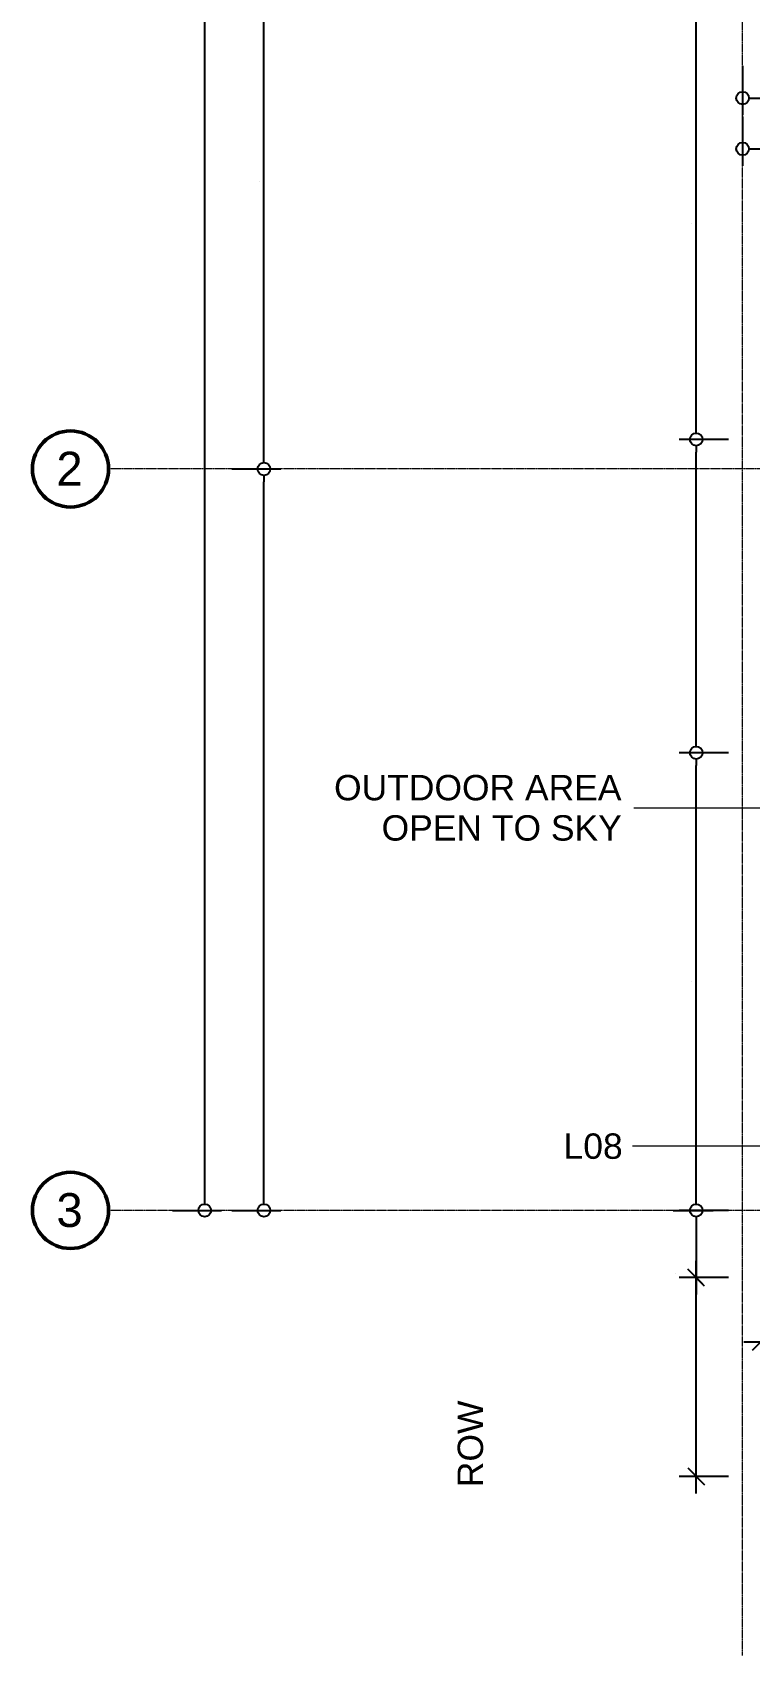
# Model space of a CAD drawing. Header units: millimetres. Extents: x -1379 to 1385823, y -4884429 to 548763.
# Drawn here: x 272156 to 280637, y -2320165 to -2300977 of the extents above; entities that cross this region are included whole.
import ezdxf

# ---------------------------------------------------------------- set-up
doc = ezdxf.new("R2010")
doc.units = ezdxf.units.MM
doc.linetypes.add('DPA_Grid _ Level 100', pattern=[10, 5.5, -1.6, 1.3, -1.6])
doc.layers.add('000 - D I M', color=7, linetype='Continuous')
for name, color, linetype, lineweight in [('G-ANNO-TEXT', 7, 'Continuous', 9), ('S-GRID', 7, 'Continuous', 9), ('S-GRID-IDEN', 7, 'Continuous', 50)]:
    doc.layers.add(name, color=color, linetype=linetype, lineweight=lineweight)
doc.styles.add('ARIAL', font='arial.ttf')
doc.styles.add('Arial_2', font='arial.ttf', dxfattribs={"height": 3})
doc.dimstyles.new('DPA-DIM-3_0_C-C', dxfattribs={"dimscale": 304.8, "dimtxt": 306.07782, "dimasz": 0.492126, "dimexe": 0.656168, "dimexo": 0.0625, "dimgap": 0.164042, "dimtad": 1, "dimdec": 0, "dimzin": 0, "dimdsep": 46, "dimtxsty": 'Arial_2', "dimblk1": 'DOTBLANK', "dimblk2": 'DOTBLANK', "dimsah": 1, "dimcen": 0.09, "dimdle": 0.656168, "dimclrd": 7, "dimclre": 7, "dimclrt": 7, "dimadec": 8, "dimazin": 0, "dimtfac": 1, "dimtdec": 4, "dimtix": 1, "dimtmove": 0, "dimatfit": 3, "dimfxl": 1.312336, "dimfxlon": 1, "dimtvp": 1, "dimtolj": 1, "dimtzin": 0, "dimarcsym": 2})
doc.dimstyles.new('DPA-DIM-3_0_C-T', dxfattribs={"dimscale": 304.8, "dimtxt": 306.07782, "dimasz": 0.492126, "dimexe": 0.656168, "dimexo": 0.0625, "dimgap": 0.164042, "dimtad": 0, "dimjust": 2, "dimdec": 0, "dimzin": 0, "dimdsep": 46, "dimtxsty": 'Arial_2', "dimblk1": 'DOTBLANK', "dimblk2": 'OBLIQUE', "dimsah": 1, "dimcen": 0.09, "dimdle": 0.656168, "dimclrd": 7, "dimclre": 7, "dimclrt": 7, "dimadec": 8, "dimazin": 0, "dimtfac": 1, "dimtdec": 4, "dimtix": 1, "dimtmove": 2, "dimatfit": 3, "dimfxl": 1.312336, "dimfxlon": 1, "dimtvp": 1, "dimtolj": 1, "dimtzin": 0, "dimarcsym": 2})
doc.dimstyles.new('DPA-DIM-3_0_T-T', dxfattribs={"dimscale": 304.8, "dimtxt": 306.07782, "dimasz": 0.656168, "dimexe": 0.656168, "dimexo": 0.0625, "dimgap": 0.164042, "dimtad": 1, "dimdec": 0, "dimzin": 0, "dimdsep": 46, "dimtxsty": 'Arial_2', "dimblk1": 'OBLIQUE', "dimblk2": 'OBLIQUE', "dimsah": 1, "dimcen": 0.09, "dimdle": 0.656168, "dimclrd": 7, "dimclre": 7, "dimclrt": 7, "dimadec": 8, "dimazin": 0, "dimtfac": 1, "dimtdec": 4, "dimtix": 1, "dimtmove": 0, "dimatfit": 3, "dimfxl": 1.312336, "dimfxlon": 1, "dimtvp": 1, "dimtolj": 1, "dimtzin": 0, "dimarcsym": 2})

# ---------------------------------------------------------------- blocks, each defined once
blk = doc.blocks.new('Grid - 100 Scale-586761-IV01 - LOWER ROOF LEVEL PLAN')
at = {"layer": 'S-GRID-IDEN', "color": 7}
blk.add_circle((0, 0), 4.5, dxfattribs=at)
blk = doc.blocks.new('_DotBlank')
at = {"color": 7, "linetype": 'ByBlock', "lineweight": -2}
blk.add_line((-0.5, 0), (-1, 0), dxfattribs=at)
blk.add_circle((0, 0), 0.5, dxfattribs=at)
blk = doc.blocks.new('DIMBLOCK4-IV01 - LOWER ROOF LEVEL PLAN')
at = {"layer": '000 - D I M', "color": 7, "lineweight": -2, "transparency": 16777216}
for p, q in [((274513, -2306138), (275094, -2306138)), ((274894, -2314753), (274894, -2306288)), ((274513, -2314903), (275094, -2314903))]:
    blk.add_line(p, q, dxfattribs=at)
at = {"layer": 'Defpoints', "color": 7, "transparency": 16777216}
for p in [(274494, -2306138), (274894, -2306138), (274494, -2314903)]:
    blk.add_point(p, dxfattribs=at)
at = {"layer": '000 - D I M', "color": 7, "lineweight": -2, "transparency": 16777216, "xscale": 150, "yscale": 150, "zscale": 150}
for p, rotation in [((274894, -2306138), 90), ((274894, -2314903), 270)]:
    blk.add_blockref('_DotBlank', p, dxfattribs=dict(at, rotation=rotation))
at = {"layer": '000 - D I M', "color": 7, "transparency": 16777216, "insert": (274842, -2310520), "char_height": 3, "width": 1107.53, "attachment_point": 5, "rotation": 90, "style": 'Arial_2'}
blk.add_mtext('\\A1;8765', dxfattribs=at)
blk = doc.blocks.new('DIMBLOCK5-IV01 - LOWER ROOF LEVEL PLAN')
at = {"layer": '000 - D I M', "color": 7, "lineweight": -2, "transparency": 16777216}
for p, q in [((274513, -2299333), (275094, -2299333)), ((274894, -2305988), (274894, -2299483)), ((274513, -2306138), (275094, -2306138))]:
    blk.add_line(p, q, dxfattribs=at)
at = {"layer": 'Defpoints', "color": 7, "transparency": 16777216}
for p in [(274494, -2299333), (274894, -2299333), (274494, -2306138)]:
    blk.add_point(p, dxfattribs=at)
at = {"layer": '000 - D I M', "color": 7, "lineweight": -2, "transparency": 16777216, "xscale": 150, "yscale": 150, "zscale": 150}
for p, rotation in [((274894, -2299333), 90), ((274894, -2306138), 270)]:
    blk.add_blockref('_DotBlank', p, dxfattribs=dict(at, rotation=rotation))
at = {"layer": '000 - D I M', "color": 7, "transparency": 16777216, "insert": (274842, -2302735), "char_height": 3, "width": 1107.53, "attachment_point": 5, "rotation": 90, "style": 'Arial_2'}
blk.add_mtext('\\A1;6805', dxfattribs=at)
blk = doc.blocks.new('DIMBLOCK6-IV01 - LOWER ROOF LEVEL PLAN')
at = {"layer": '000 - D I M', "color": 7, "lineweight": -2, "transparency": 16777216}
for p, q in [((273813, -2299333), (274394, -2299333)), ((274194, -2314753), (274194, -2299483)), ((273813, -2314903), (274394, -2314903))]:
    blk.add_line(p, q, dxfattribs=at)
at = {"layer": 'Defpoints', "color": 7, "transparency": 16777216}
for p in [(273794, -2299333), (274194, -2299333), (273794, -2314903)]:
    blk.add_point(p, dxfattribs=at)
at = {"layer": '000 - D I M', "color": 7, "lineweight": -2, "transparency": 16777216, "xscale": 150, "yscale": 150, "zscale": 150}
for p, rotation in [((274194, -2299333), 90), ((274194, -2314903), 270)]:
    blk.add_blockref('_DotBlank', p, dxfattribs=dict(at, rotation=rotation))
at = {"layer": '000 - D I M', "color": 7, "transparency": 16777216, "insert": (274142, -2307118), "char_height": 3, "width": 1384.41, "attachment_point": 5, "rotation": 90, "style": 'Arial_2'}
blk.add_mtext('\\A1;15570', dxfattribs=at)
blk = doc.blocks.new('DIMBLOCK22-IV01 - LOWER ROOF LEVEL PLAN')
at = {"layer": '000 - D I M', "color": 7, "lineweight": -2, "transparency": 16777216}
for p, q in [((280387, -2309493), (279806, -2309493)), ((280006, -2314753), (280006, -2309643)), ((279733, -2314903), (280206, -2314903))]:
    blk.add_line(p, q, dxfattribs=at)
at = {"layer": 'Defpoints', "color": 7, "transparency": 16777216}
for p in [(280006, -2309493), (280406, -2309493), (279714, -2314903)]:
    blk.add_point(p, dxfattribs=at)
at = {"layer": '000 - D I M', "color": 7, "lineweight": -2, "transparency": 16777216, "xscale": 150, "yscale": 150, "zscale": 150}
for p, rotation in [((280006, -2309493), 90), ((280006, -2314903), 270)]:
    blk.add_blockref('_DotBlank', p, dxfattribs=dict(at, rotation=rotation))
at = {"layer": '000 - D I M', "color": 7, "transparency": 16777216, "insert": (279955, -2312198), "char_height": 3, "width": 1107.53, "attachment_point": 5, "rotation": 90, "style": 'Arial_2'}
blk.add_mtext('\\A1;5410', dxfattribs=at)
blk = doc.blocks.new('DIMBLOCK23-IV01 - LOWER ROOF LEVEL PLAN')
at = {"layer": '000 - D I M', "color": 7, "lineweight": -2, "transparency": 16777216}
for p, q in [((280387, -2305788), (279806, -2305788)), ((280006, -2309343), (280006, -2305938)), ((280387, -2309493), (279806, -2309493))]:
    blk.add_line(p, q, dxfattribs=at)
at = {"layer": 'Defpoints', "color": 7, "transparency": 16777216}
for p in [(280006, -2305788), (280406, -2305788), (280406, -2309493)]:
    blk.add_point(p, dxfattribs=at)
at = {"layer": '000 - D I M', "color": 7, "lineweight": -2, "transparency": 16777216, "xscale": 150, "yscale": 150, "zscale": 150}
for p, rotation in [((280006, -2305788), 90), ((280006, -2309493), 270)]:
    blk.add_blockref('_DotBlank', p, dxfattribs=dict(at, rotation=rotation))
at = {"layer": '000 - D I M', "color": 7, "transparency": 16777216, "insert": (279955, -2307640), "char_height": 3, "width": 1107.53, "attachment_point": 5, "rotation": 90, "style": 'Arial_2'}
blk.add_mtext('\\A1;3705', dxfattribs=at)
blk = doc.blocks.new('DIMBLOCK24-IV01 - LOWER ROOF LEVEL PLAN')
at = {"layer": '000 - D I M', "color": 7, "lineweight": -2, "transparency": 16777216}
for p, q in [((280387, -2300693), (279806, -2300693)), ((280006, -2305638), (280006, -2300843)), ((280387, -2305788), (279806, -2305788))]:
    blk.add_line(p, q, dxfattribs=at)
at = {"layer": 'Defpoints', "color": 7, "transparency": 16777216}
for p in [(280006, -2300693), (280406, -2300693), (280406, -2305788)]:
    blk.add_point(p, dxfattribs=at)
at = {"layer": '000 - D I M', "color": 7, "lineweight": -2, "transparency": 16777216, "xscale": 150, "yscale": 150, "zscale": 150}
for p, rotation in [((280006, -2300693), 90), ((280006, -2305788), 270)]:
    blk.add_blockref('_DotBlank', p, dxfattribs=dict(at, rotation=rotation))
at = {"layer": '000 - D I M', "color": 7, "transparency": 16777216, "insert": (279955, -2303240), "char_height": 3, "width": 1107.53, "attachment_point": 5, "rotation": 90, "style": 'Arial_2'}
blk.add_mtext('\\A1;5095', dxfattribs=at)
blk = doc.blocks.new('_Oblique')
at = {"color": 7, "linetype": 'ByBlock', "lineweight": -2}
blk.add_line((-0.5, -0.5), (0.5, 0.5), dxfattribs=at)
blk = doc.blocks.new('DIMBLOCK35-IV01 - LOWER ROOF LEVEL PLAN')
at = {"layer": '000 - D I M', "color": 7, "lineweight": -2, "transparency": 16777216}
for p, q in [((280770, -2316077), (280770, -2316658)), ((280940, -2316077), (280940, -2316658)), ((280570, -2316458), (281140, -2316458))]:
    blk.add_line(p, q, dxfattribs=at)
at = {"layer": 'Defpoints', "color": 7, "transparency": 16777216}
for p in [(280770, -2316058), (280940, -2316058), (280940, -2316458)]:
    blk.add_point(p, dxfattribs=at)
at = {"layer": '000 - D I M', "color": 7, "lineweight": -2, "transparency": 16777216, "xscale": 200, "yscale": 200, "zscale": 200, "rotation": 180}
blk.add_blockref('_Oblique', (280770, -2316458), dxfattribs=at)
at = {"layer": '000 - D I M', "color": 7, "lineweight": -2, "transparency": 16777216, "xscale": 200, "yscale": 200, "zscale": 200}
blk.add_blockref('_Oblique', (280940, -2316458), dxfattribs=at)
at = {"layer": '000 - D I M', "color": 7, "transparency": 16777216, "insert": (280855, -2316407), "char_height": 3, "width": 830.65, "attachment_point": 5, "style": 'Arial_2'}
blk.add_mtext('\\A1;170', dxfattribs=at)
blk = doc.blocks.new('DIMBLOCK42-IV01 - LOWER ROOF LEVEL PLAN')
at = {"layer": 'Defpoints', "color": 7, "transparency": 16777216}
for p in [(280555, -2302211), (280555, -2302211), (280555, -2302353)]:
    blk.add_point(p, dxfattribs=at)
blk = doc.blocks.new('_None')
blk = doc.blocks.new('DIMBLOCK43-IV01 - LOWER ROOF LEVEL PLAN')
at = {"layer": '000 - D I M', "color": 7, "lineweight": -2, "transparency": 16777216}
for p, q in [((280555, -2301972), (280555, -2302553)), ((282770, -2301972), (282770, -2302553)), ((280705, -2302353), (282970, -2302353))]:
    blk.add_line(p, q, dxfattribs=at)
at = {"layer": 'Defpoints', "color": 7, "transparency": 16777216}
for p in [(280555, -2301953), (282770, -2301953), (282770, -2302353)]:
    blk.add_point(p, dxfattribs=at)
at = {"layer": '000 - D I M', "color": 7, "lineweight": -2, "transparency": 16777216, "xscale": 150, "yscale": 150, "zscale": 150, "rotation": 180}
blk.add_blockref('_DotBlank', (280555, -2302353), dxfattribs=at)
at = {"layer": '000 - D I M', "color": 7, "lineweight": -2, "transparency": 16777216, "xscale": 150, "yscale": 150, "zscale": 150}
blk.add_blockref('_Oblique', (282770, -2302353), dxfattribs=at)
at = {"layer": '000 - D I M', "color": 7, "transparency": 16777216, "insert": (281341, -2302111), "char_height": 3, "width": 1107.53, "attachment_point": 1, "line_spacing_factor": 0.941778, "style": 'Arial_2'}
blk.add_mtext('\\A1;2215', dxfattribs=at)
blk = doc.blocks.new('DIMBLOCK61-IV01 - LOWER ROOF LEVEL PLAN')
at = {"layer": 'Defpoints', "color": 7, "transparency": 16777216}
for p in [(280555, -2301611), (280555, -2301611), (280555, -2301753)]:
    blk.add_point(p, dxfattribs=at)
blk = doc.blocks.new('DIMBLOCK62-IV01 - LOWER ROOF LEVEL PLAN')
at = {"layer": '000 - D I M', "color": 7, "lineweight": -2, "transparency": 16777216}
for p, q in [((280555, -2301372), (280555, -2301953)), ((280920, -2301372), (280920, -2301953)), ((280705, -2301753), (281120, -2301753))]:
    blk.add_line(p, q, dxfattribs=at)
at = {"layer": 'Defpoints', "color": 7, "transparency": 16777216}
for p in [(280555, -2301353), (280920, -2301353), (280920, -2301753)]:
    blk.add_point(p, dxfattribs=at)
at = {"layer": '000 - D I M', "color": 7, "lineweight": -2, "transparency": 16777216, "xscale": 150, "yscale": 150, "zscale": 150, "rotation": 180}
blk.add_blockref('_DotBlank', (280555, -2301753), dxfattribs=at)
at = {"layer": '000 - D I M', "color": 7, "lineweight": -2, "transparency": 16777216, "xscale": 150, "yscale": 150, "zscale": 150}
blk.add_blockref('_Oblique', (280920, -2301753), dxfattribs=at)
at = {"layer": '000 - D I M', "color": 7, "transparency": 16777216, "insert": (280085, -2301511), "char_height": 3, "width": 830.65, "attachment_point": 1, "line_spacing_factor": 0.941778, "style": 'Arial_2'}
blk.add_mtext('\\A1;365', dxfattribs=at)
blk = doc.blocks.new('DIMBLOCK64-IV01 - LOWER ROOF LEVEL PLAN')
at = {"layer": '000 - D I M', "color": 7, "lineweight": -2, "transparency": 16777216}
for p, q in [((280006, -2318248), (280006, -2315498)), ((280387, -2315698), (279806, -2315698)), ((280387, -2318048), (279806, -2318048))]:
    blk.add_line(p, q, dxfattribs=at)
at = {"layer": 'Defpoints', "color": 7, "transparency": 16777216}
for p in [(280006, -2315698), (280406, -2315698), (280406, -2318048)]:
    blk.add_point(p, dxfattribs=at)
at = {"layer": '000 - D I M', "color": 7, "lineweight": -2, "transparency": 16777216, "xscale": 200, "yscale": 200, "zscale": 200}
for p, rotation in [((280006, -2315698), 90), ((280006, -2318048), 270)]:
    blk.add_blockref('_Oblique', p, dxfattribs=dict(at, rotation=rotation))
at = {"layer": '000 - D I M', "color": 7, "transparency": 16777216, "insert": (279955, -2316873), "char_height": 3, "width": 1107.53, "attachment_point": 5, "rotation": 90, "style": 'Arial_2'}
blk.add_mtext('\\A1;2350', dxfattribs=at)
blk = doc.blocks.new('DIMBLOCK65-IV01 - LOWER ROOF LEVEL PLAN')
at = {"layer": 'Defpoints', "color": 7, "transparency": 16777216}
for p in [(280006, -2314903), (280148, -2314903), (280148, -2314903)]:
    blk.add_point(p, dxfattribs=at)
blk = doc.blocks.new('DIMBLOCK66-IV01 - LOWER ROOF LEVEL PLAN')
at = {"layer": '000 - D I M', "color": 7, "lineweight": -2, "transparency": 16777216}
for p, q in [((280387, -2314903), (279806, -2314903)), ((280006, -2315053), (280006, -2315898)), ((280387, -2315698), (279806, -2315698))]:
    blk.add_line(p, q, dxfattribs=at)
at = {"layer": 'Defpoints', "color": 7, "transparency": 16777216}
for p in [(280406, -2314903), (280006, -2315698), (280406, -2315698)]:
    blk.add_point(p, dxfattribs=at)
at = {"layer": '000 - D I M', "color": 7, "lineweight": -2, "transparency": 16777216, "xscale": 150, "yscale": 150, "zscale": 150}
for name, p, rotation in [('_DotBlank', (280006, -2314903), 90), ('_Oblique', (280006, -2315698), 270)]:
    blk.add_blockref(name, p, dxfattribs=dict(at, rotation=rotation))
at = {"layer": '000 - D I M', "color": 7, "transparency": 16777216, "insert": (279765, -2315653), "char_height": 3, "width": 830.65, "attachment_point": 1, "rotation": 90, "line_spacing_factor": 0.941778, "style": 'Arial_2'}
blk.add_mtext('\\A1;795', dxfattribs=at)

msp = doc.modelspace()

# ---------------------------------------------------------------- linework, layer by layer
at = {"layer": 'G-ANNO-TEXT', "color": 7}
for p, q in [((282391.5, -2310147.8), (279269.6, -2310147.8)), ((279258.8, -2314143.2), (279252.2, -2314143.2)), ((281030.6, -2314143.2), (279258.8, -2314143.2))]:
    msp.add_line(p, q, dxfattribs=at)
at = {"layer": 'S-GRID', "color": 7, "linetype": 'DPA_Grid _ Level 100'}
for p, q in [((280554.6, -2320165.5), (280554.6, -2292081.5)), ((310037.1, -2306137.7), (273056.2, -2306137.7)), ((310037.1, -2314902.7), (273056.2, -2314902.7))]:
    msp.add_line(p, q, dxfattribs=at)

# ---------------------------------------------------------------- block references
at = {"layer": 'S-GRID-IDEN', "color": 7, "xscale": 99.99999999999993, "yscale": 99.99999999999993, "zscale": 99.99999999999993, "rotation": 90.00000000000044}
for p in [(272606.2, -2306137.7), (272606.2, -2314902.7)]:
    msp.add_blockref('Grid - 100 Scale-586761-IV01 - LOWER ROOF LEVEL PLAN', p, dxfattribs=at)

# ---------------------------------------------------------------- texts
at = {"layer": 'G-ANNO-TEXT', "color": 7, "char_height": 300, "attachment_point": 1, "style": 'Arial_2'}
for s, insert, width in [('OUTDOOR AREA ', (275723.2, -2309754.9), 4176.792), ('OPEN TO SKY', (276285.5, -2310231.2), 3495.358), ('L08', (278437.8, -2313993.2), 865.822)]:
    msp.add_mtext(s, dxfattribs=dict(at, insert=insert, width=width))
at = {"layer": 'G-ANNO-TEXT', "color": 7, "insert": (277185.3, -2318175), "char_height": 300, "width": 1282.7, "attachment_point": 1, "rotation": 90, "style": 'Arial_2'}
msp.add_mtext('ROW', dxfattribs=at)
at = {"layer": 'S-GRID-IDEN', "color": 7, "lineweight": 9, "char_height": 400, "width": 376.793, "attachment_point": 1, "style": 'ARIAL'}
for s, insert in [('2', (272439.5, -2305933.8)), ('3', (272439.5, -2314698.8))]:
    msp.add_mtext(s, dxfattribs=dict(at, insert=insert))

# ---------------------------------------------------------------- dimensions: what is measured, and where the dimension line sits
at = {"layer": '000 - D I M', "color": 7}
for base, p1, p2, dimstyle, override, picture, middle in [((274193.9, -2299332.7), (273793.9, -2314902.7), (273793.9, -2299332.7), 'DPA-DIM-3_0_C-C', {"dimpost": '<>', "dimclrd": 7, "dimclre": 7, "dimclrt": 7, "dimfxl": 15570}, 'DIMBLOCK6-IV01 - LOWER ROOF LEVEL PLAN', (274142.4, -2307117.7)), ((274893.9, -2299332.7), (274493.9, -2306137.7), (274493.9, -2299332.7), 'DPA-DIM-3_0_C-C', {"dimpost": '<>', "dimclrd": 7, "dimclre": 7, "dimclrt": 7, "dimfxl": 6805}, 'DIMBLOCK5-IV01 - LOWER ROOF LEVEL PLAN', (274842.4, -2302735.2)), ((280006.4, -2300692.7), (280406.4, -2305787.7), (280406.4, -2300692.7), 'DPA-DIM-3_0_C-C', {"dimpost": '<>', "dimclrd": 7, "dimclre": 7, "dimclrt": 7, "dimfxl": 5095}, 'DIMBLOCK24-IV01 - LOWER ROOF LEVEL PLAN', (279954.8, -2303240.2)), ((280006.4, -2305787.7), (280406.4, -2309492.7), (280406.4, -2305787.7), 'DPA-DIM-3_0_C-C', {"dimpost": '<>', "dimclrd": 7, "dimclre": 7, "dimclrt": 7, "dimfxl": 3705}, 'DIMBLOCK23-IV01 - LOWER ROOF LEVEL PLAN', (279954.8, -2307640.2)), ((274893.9, -2306137.7), (274493.9, -2314902.7), (274493.9, -2306137.7), 'DPA-DIM-3_0_C-C', {"dimpost": '<>', "dimclrd": 7, "dimclre": 7, "dimclrt": 7, "dimfxl": 8765}, 'DIMBLOCK4-IV01 - LOWER ROOF LEVEL PLAN', (274842.4, -2310520.2)), ((280006.4, -2309492.7), (279713.9, -2314902.7), (280406.4, -2309492.7), 'DPA-DIM-3_0_C-C', {"dimpost": '<>', "dimclrd": 7, "dimclre": 7, "dimclrt": 7, "dimfxl": 5454.135072}, 'DIMBLOCK22-IV01 - LOWER ROOF LEVEL PLAN', (279954.8, -2312197.7)), ((280006.4, -2315697.7), (280406.4, -2318047.7), (280406.4, -2315697.7), 'DPA-DIM-3_0_T-T', {"dimpost": '<>', "dimclrd": 7, "dimclre": 7, "dimclrt": 7, "dimfxl": 2350}, 'DIMBLOCK64-IV01 - LOWER ROOF LEVEL PLAN', (279954.8, -2316872.7))]:
    dim = msp.add_linear_dim(base=base, p1=p1, p2=p2, angle=90, dimstyle=dimstyle, override=override, dxfattribs=at)
    dim.commit()
    dim.dimension.update_dxf_attribs({"geometry": picture, "text_midpoint": middle})
for base, p1, p2, override, picture, middle in [((280919.6, -2301752.8), (280554.6, -2301352.8), (280919.6, -2301352.8), {"dimpost": '<>', "dimclrd": 7, "dimclre": 7, "dimclrt": 7, "dimfxl": 365.000001}, 'DIMBLOCK62-IV01 - LOWER ROOF LEVEL PLAN', (280500.6, -2301513.3)), ((282769.6, -2302352.8), (280554.6, -2301952.8), (282769.6, -2301952.8), {"dimpost": '<>', "dimclrd": 7, "dimclre": 7, "dimclrt": 7, "dimfxl": 2215.000002}, 'DIMBLOCK43-IV01 - LOWER ROOF LEVEL PLAN', (281894.7, -2302113.3))]:
    dim = msp.add_linear_dim(base=base, p1=p1, p2=p2, dimstyle='DPA-DIM-3_0_C-T', override=override, dxfattribs=at)
    dim.commit()
    dim.dimension.update_dxf_attribs({"geometry": picture, "text_midpoint": middle, "dimtype": 160})
for base, p1, p2, picture, middle in [((280554.6, -2301752.8), (280554.6, -2301611.4), (280554.6, -2301611.4), 'DIMBLOCK61-IV01 - LOWER ROOF LEVEL PLAN', (280554.6, -2301752.8)), ((280554.6, -2302352.8), (280554.6, -2302211.4), (280554.6, -2302211.4), 'DIMBLOCK42-IV01 - LOWER ROOF LEVEL PLAN', (280554.6, -2302352.8))]:
    dim = msp.add_linear_dim(base=base, p1=p1, p2=p2, text=' ', dimstyle='DPA-DIM-3_0_C-T', override={"dimpost": '<>', "dimblk": 'None', "dimse1": 1, "dimse2": 1, "dimsd1": 1, "dimsd2": 1, "dimclrd": 7, "dimclre": 7, "dimclrt": 7, "dimfxl": 0}, dxfattribs=at)
    dim.commit()
    dim.dimension.update_dxf_attribs({"geometry": picture, "text_midpoint": middle})
dim = msp.add_linear_dim(base=(280006.4, -2315697.7), p1=(280406.4, -2314902.7), p2=(280406.4, -2315697.7), angle=90, dimstyle='DPA-DIM-3_0_C-T', override={"dimpost": '<>', "dimclrd": 7, "dimclre": 7, "dimclrt": 7, "dimfxl": 795}, dxfattribs=at)
dim.commit()
dim.dimension.update_dxf_attribs({"geometry": 'DIMBLOCK66-IV01 - LOWER ROOF LEVEL PLAN', "text_midpoint": (279766.9, -2315237.6), "dimtype": 160, "text_rotation": 90})
dim = msp.add_linear_dim(base=(280006.4, -2314902.7), p1=(280147.8, -2314902.7), p2=(280147.8, -2314902.7), angle=90, text=' ', dimstyle='DPA-DIM-3_0_C-T', override={"dimpost": '<>', "dimblk": 'None', "dimse1": 1, "dimse2": 1, "dimsd1": 1, "dimsd2": 1, "dimclrd": 7, "dimclre": 7, "dimclrt": 7, "dimfxl": 0}, dxfattribs=at)
dim.commit()
dim.dimension.update_dxf_attribs({"geometry": 'DIMBLOCK65-IV01 - LOWER ROOF LEVEL PLAN', "text_midpoint": (280006.4, -2314902.7)})
dim = msp.add_linear_dim(base=(280939.6, -2316458.1), p1=(280769.6, -2316058.1), p2=(280939.6, -2316058.1), dimstyle='DPA-DIM-3_0_T-T', override={"dimpost": '<>', "dimclrd": 7, "dimclre": 7, "dimclrt": 7, "dimfxl": 170}, dxfattribs=at)
dim.commit()
dim.dimension.update_dxf_attribs({"geometry": 'DIMBLOCK35-IV01 - LOWER ROOF LEVEL PLAN', "text_midpoint": (280854.6, -2316406.6)})

doc.saveas('drawing.dxf')
